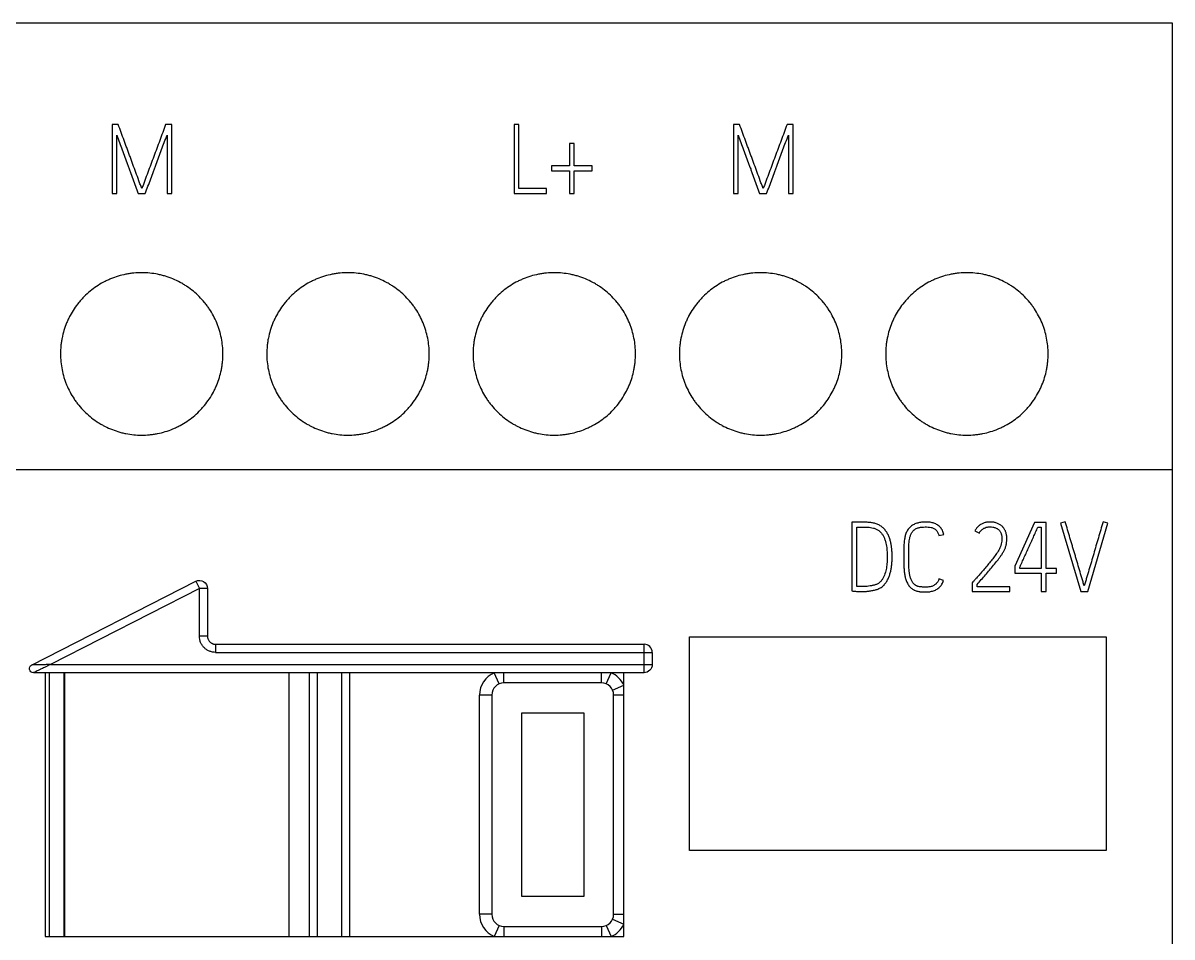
# Model space of a CAD drawing. Extents: x 0 to 420, y 0 to 297.
# Drawn here: x 118.01 to 146.31, y 213.23 to 235.74 of the extents above; entities that cross this region are included whole.
import ezdxf

# ---------------------------------------------------------------- set-up
doc = ezdxf.new("R2010")
doc.units = 0
doc.header["$LTSCALE"] = 23.1
doc.layers.add('10000_FRONT', color=7, linetype='CONTINUOUS')
doc.layers.add('10500_FRONT_LABELING', color=7, linetype='CONTINUOUS')

msp = doc.modelspace()

# ---------------------------------------------------------------- linework, layer by layer
at = {"layer": '10000_FRONT', "color": 7, "linetype": 'CONTINUOUS'}
for p, q in [((110.808, 235.74), (146.308, 235.74)), ((146.308, 235.74), (146.308, 145.74)), ((110.808, 224.74), (146.308, 224.74)), ((118.228, 219.929), (122.267, 221.992)), ((122.267, 221.992), (122.358, 221.814)), ((122.358, 221.814), (118.69, 219.94)), ((122.358, 220.64), (122.358, 221.814)), ((122.558, 221.814), (122.358, 221.814)), ((122.558, 221.814), (122.558, 220.64)), ((122.558, 220.64), (122.358, 220.64)), ((122.758, 220.44), (122.758, 220.24)), ((122.758, 220.44), (133.308, 220.44)), ((133.308, 219.74), (133.308, 220.44)), ((134.428, 215.36), (134.428, 220.62)), ((134.428, 220.62), (144.688, 220.62)), ((144.688, 220.62), (144.688, 215.36)), ((122.758, 220.24), (133.508, 220.24)), ((133.508, 220.24), (133.508, 219.94)), ((118.69, 219.94), (133.508, 219.94)), ((133.308, 219.74), (118.274, 219.74)), ((118.558, 219.74), (118.558, 213.24)), ((118.658, 219.74), (118.658, 213.24)), ((119.023, 219.74), (119.023, 213.24)), ((119.039, 219.74), (119.039, 213.24)), ((124.567, 213.24), (124.567, 219.74)), ((125.058, 219.74), (125.058, 213.24)), ((125.258, 219.74), (125.258, 213.24)), ((125.858, 219.74), (125.858, 213.24)), ((126.058, 219.74), (126.058, 213.24)), ((129.738, 219.465), (129.618, 219.74)), ((129.858, 219.49), (129.858, 219.74)), ((132.258, 219.49), (132.258, 219.74)), ((132.378, 219.465), (132.498, 219.74)), ((132.808, 213.24), (132.808, 219.74)), ((132.258, 219.49), (129.858, 219.49)), ((132.533, 219.31), (132.808, 219.43)), ((129.258, 213.79), (129.258, 219.19)), ((129.558, 219.19), (129.258, 219.19)), ((129.558, 219.19), (129.558, 213.79)), ((132.558, 213.79), (132.558, 219.19)), ((132.808, 219.19), (132.558, 219.19)), ((130.295, 214.228), (130.295, 218.753)), ((130.295, 218.753), (131.821, 218.753)), ((131.821, 218.753), (131.821, 214.228)), ((144.688, 215.36), (134.428, 215.36)), ((131.821, 214.228), (130.295, 214.228)), ((129.558, 213.79), (129.258, 213.79)), ((132.533, 213.67), (132.808, 213.551)), ((132.558, 213.79), (132.808, 213.79)), ((129.738, 213.515), (129.618, 213.24)), ((129.858, 213.49), (129.858, 213.24)), ((129.858, 213.49), (132.258, 213.49)), ((132.258, 213.49), (132.258, 213.24)), ((132.378, 213.515), (132.498, 213.24)), ((118.558, 213.24), (132.808, 213.24))]:
    msp.add_line(p, q, dxfattribs=at)
for centre, radius, start, end in [((133.308, 220.24), 0.2, 0, 90), ((129.858, 219.19), 0.6, 113.5565, 180), ((132.258, 219.19), 0.6, 23.5565, 66.4435), ((129.858, 219.19), 0.3, 90, 180), ((132.258, 219.19), 0.3, 0, 90), ((129.858, 213.79), 0.6, 180, 246.4435), ((129.858, 213.79), 0.3, 180, 270), ((132.258, 213.79), 0.3, 270, 360), ((132.258, 213.79), 0.6, 293.5565, 336.4435)]:
    msp.add_arc(centre, radius, start, end, dxfattribs=at)
for points, knots in [([(122.938, 227.59), (122.938, 227.656), (122.935, 227.722), (122.922, 227.851), (122.913, 227.915), (122.887, 228.043), (122.872, 228.106), (122.843, 228.2), (122.833, 228.231), (122.811, 228.293), (122.799, 228.324), (122.762, 228.414), (122.706, 228.532), (122.639, 228.644), (122.585, 228.725), (122.567, 228.752), (122.528, 228.805), (122.507, 228.831), (122.445, 228.907), (122.401, 228.956), (122.263, 229.094), (122.162, 229.177), (122.039, 229.26), (122.026, 229.269), (121.998, 229.287), (121.984, 229.295), (121.941, 229.321), (121.913, 229.337), (121.826, 229.384), (121.767, 229.412), (121.646, 229.462), (121.585, 229.484), (121.491, 229.513), (121.459, 229.522), (121.395, 229.538), (121.363, 229.545), (121.266, 229.564), (121.136, 229.584), (121.005, 229.59), (120.875, 229.59), (120.809, 229.587), (120.71, 229.578), (120.677, 229.574), (120.612, 229.564), (120.45, 229.536), (120.294, 229.488), (120.142, 229.426), (120.112, 229.412), (120.067, 229.391), (120.053, 229.384), (120.023, 229.369), (119.95, 229.331), (119.88, 229.289), (119.717, 229.18), (119.616, 229.097), (119.499, 228.98), (119.477, 228.956), (119.433, 228.908), (119.411, 228.883), (119.349, 228.807), (119.311, 228.755), (119.238, 228.647), (119.205, 228.591), (119.159, 228.504), (119.144, 228.475), (119.116, 228.415), (119.102, 228.385), (119.065, 228.294), (119.021, 228.172), (118.989, 228.046), (118.97, 227.95), (118.965, 227.918), (118.955, 227.853), (118.951, 227.82), (118.941, 227.722), (118.938, 227.656), (118.938, 227.59)], [0, 0, 0, 0, 0.03125, 0.03125, 0.0625, 0.0625, 0.09375, 0.09375, 0.109375, 0.109375, 0.125, 0.125, 0.15625, 0.1875, 0.1875, 0.203125, 0.203125, 0.21875, 0.21875, 0.25, 0.25, 0.3125, 0.3125, 0.320312, 0.320312, 0.328125, 0.328125, 0.34375, 0.34375, 0.375, 0.375, 0.40625, 0.40625, 0.421875, 0.421875, 0.4375, 0.4375, 0.46875, 0.5, 0.5, 0.53125, 0.53125, 0.546875, 0.546875, 0.5625, 0.625, 0.625, 0.640625, 0.640625, 0.648438, 0.648438, 0.65625, 0.6875, 0.6875, 0.75, 0.75, 0.765625, 0.765625, 0.78125, 0.78125, 0.8125, 0.8125, 0.84375, 0.84375, 0.859375, 0.859375, 0.875, 0.875, 0.90625, 0.9375, 0.9375, 0.953125, 0.953125, 0.96875, 0.96875, 1, 1, 1, 1]), ([(128.018, 227.59), (128.018, 227.656), (128.015, 227.722), (128.002, 227.851), (127.993, 227.915), (127.967, 228.043), (127.952, 228.106), (127.923, 228.2), (127.913, 228.231), (127.891, 228.293), (127.879, 228.324), (127.842, 228.414), (127.786, 228.532), (127.719, 228.644), (127.665, 228.725), (127.647, 228.752), (127.608, 228.805), (127.587, 228.831), (127.525, 228.907), (127.481, 228.956), (127.343, 229.094), (127.242, 229.177), (127.119, 229.26), (127.106, 229.269), (127.078, 229.287), (127.064, 229.295), (127.021, 229.321), (126.993, 229.337), (126.906, 229.384), (126.847, 229.412), (126.726, 229.462), (126.665, 229.484), (126.571, 229.513), (126.539, 229.522), (126.475, 229.538), (126.443, 229.545), (126.346, 229.564), (126.216, 229.584), (126.085, 229.59), (125.955, 229.59), (125.889, 229.587), (125.79, 229.578), (125.757, 229.574), (125.692, 229.564), (125.53, 229.536), (125.374, 229.488), (125.222, 229.426), (125.192, 229.412), (125.147, 229.391), (125.133, 229.384), (125.103, 229.369), (125.03, 229.331), (124.96, 229.289), (124.797, 229.18), (124.696, 229.097), (124.579, 228.98), (124.557, 228.956), (124.513, 228.908), (124.491, 228.883), (124.429, 228.807), (124.391, 228.755), (124.318, 228.647), (124.285, 228.591), (124.239, 228.504), (124.224, 228.475), (124.196, 228.415), (124.182, 228.385), (124.145, 228.294), (124.101, 228.172), (124.069, 228.046), (124.05, 227.95), (124.045, 227.918), (124.035, 227.853), (124.031, 227.82), (124.021, 227.722), (124.018, 227.656), (124.018, 227.59)], [0, 0, 0, 0, 0.03125, 0.03125, 0.0625, 0.0625, 0.09375, 0.09375, 0.109375, 0.109375, 0.125, 0.125, 0.15625, 0.1875, 0.1875, 0.203125, 0.203125, 0.21875, 0.21875, 0.25, 0.25, 0.3125, 0.3125, 0.320312, 0.320312, 0.328125, 0.328125, 0.34375, 0.34375, 0.375, 0.375, 0.40625, 0.40625, 0.421875, 0.421875, 0.4375, 0.4375, 0.46875, 0.5, 0.5, 0.53125, 0.53125, 0.546875, 0.546875, 0.5625, 0.625, 0.625, 0.640625, 0.640625, 0.648438, 0.648438, 0.65625, 0.6875, 0.6875, 0.75, 0.75, 0.765625, 0.765625, 0.78125, 0.78125, 0.8125, 0.8125, 0.84375, 0.84375, 0.859375, 0.859375, 0.875, 0.875, 0.90625, 0.9375, 0.9375, 0.953125, 0.953125, 0.96875, 0.96875, 1, 1, 1, 1]), ([(133.098, 227.59), (133.098, 227.656), (133.095, 227.722), (133.082, 227.851), (133.073, 227.915), (133.047, 228.043), (133.032, 228.106), (133.003, 228.2), (132.993, 228.231), (132.971, 228.293), (132.959, 228.324), (132.922, 228.414), (132.866, 228.532), (132.799, 228.644), (132.745, 228.725), (132.727, 228.752), (132.688, 228.805), (132.667, 228.831), (132.605, 228.907), (132.561, 228.956), (132.423, 229.094), (132.322, 229.177), (132.199, 229.26), (132.186, 229.269), (132.158, 229.287), (132.144, 229.295), (132.101, 229.321), (132.073, 229.337), (131.986, 229.384), (131.927, 229.412), (131.806, 229.462), (131.745, 229.484), (131.651, 229.513), (131.619, 229.522), (131.555, 229.538), (131.523, 229.545), (131.426, 229.564), (131.296, 229.584), (131.165, 229.59), (131.035, 229.59), (130.969, 229.587), (130.87, 229.578), (130.837, 229.574), (130.772, 229.564), (130.61, 229.536), (130.454, 229.488), (130.302, 229.426), (130.272, 229.412), (130.227, 229.391), (130.213, 229.384), (130.183, 229.369), (130.11, 229.331), (130.04, 229.289), (129.877, 229.18), (129.776, 229.097), (129.659, 228.98), (129.637, 228.956), (129.593, 228.908), (129.571, 228.883), (129.509, 228.807), (129.471, 228.755), (129.398, 228.647), (129.365, 228.591), (129.319, 228.504), (129.304, 228.475), (129.276, 228.415), (129.262, 228.385), (129.225, 228.294), (129.181, 228.172), (129.149, 228.046), (129.13, 227.95), (129.125, 227.918), (129.115, 227.853), (129.111, 227.82), (129.101, 227.722), (129.098, 227.656), (129.098, 227.59)], [0, 0, 0, 0, 0.03125, 0.03125, 0.0625, 0.0625, 0.09375, 0.09375, 0.109375, 0.109375, 0.125, 0.125, 0.15625, 0.1875, 0.1875, 0.203125, 0.203125, 0.21875, 0.21875, 0.25, 0.25, 0.3125, 0.3125, 0.320312, 0.320312, 0.328125, 0.328125, 0.34375, 0.34375, 0.375, 0.375, 0.40625, 0.40625, 0.421875, 0.421875, 0.4375, 0.4375, 0.46875, 0.5, 0.5, 0.53125, 0.53125, 0.546875, 0.546875, 0.5625, 0.625, 0.625, 0.640625, 0.640625, 0.648438, 0.648438, 0.65625, 0.6875, 0.6875, 0.75, 0.75, 0.765625, 0.765625, 0.78125, 0.78125, 0.8125, 0.8125, 0.84375, 0.84375, 0.859375, 0.859375, 0.875, 0.875, 0.90625, 0.9375, 0.9375, 0.953125, 0.953125, 0.96875, 0.96875, 1, 1, 1, 1]), ([(138.178, 227.59), (138.178, 227.656), (138.175, 227.722), (138.162, 227.851), (138.153, 227.915), (138.127, 228.043), (138.112, 228.106), (138.083, 228.2), (138.073, 228.231), (138.051, 228.293), (138.039, 228.324), (138.002, 228.414), (137.946, 228.532), (137.879, 228.644), (137.825, 228.725), (137.807, 228.752), (137.768, 228.805), (137.747, 228.831), (137.685, 228.907), (137.641, 228.956), (137.503, 229.094), (137.402, 229.177), (137.279, 229.26), (137.266, 229.269), (137.238, 229.287), (137.224, 229.295), (137.181, 229.321), (137.153, 229.337), (137.066, 229.384), (137.007, 229.412), (136.886, 229.462), (136.825, 229.484), (136.731, 229.513), (136.699, 229.522), (136.635, 229.538), (136.603, 229.545), (136.506, 229.564), (136.376, 229.584), (136.245, 229.59), (136.115, 229.59), (136.049, 229.587), (135.95, 229.578), (135.917, 229.574), (135.852, 229.564), (135.69, 229.536), (135.534, 229.488), (135.382, 229.426), (135.352, 229.412), (135.307, 229.391), (135.293, 229.384), (135.263, 229.369), (135.19, 229.331), (135.12, 229.289), (134.957, 229.18), (134.856, 229.097), (134.739, 228.98), (134.717, 228.956), (134.673, 228.908), (134.651, 228.883), (134.589, 228.807), (134.551, 228.755), (134.478, 228.647), (134.445, 228.591), (134.399, 228.504), (134.384, 228.475), (134.356, 228.415), (134.342, 228.385), (134.305, 228.294), (134.261, 228.172), (134.229, 228.046), (134.21, 227.95), (134.205, 227.918), (134.195, 227.853), (134.191, 227.82), (134.181, 227.722), (134.178, 227.656), (134.178, 227.59)], [0, 0, 0, 0, 0.03125, 0.03125, 0.0625, 0.0625, 0.09375, 0.09375, 0.109375, 0.109375, 0.125, 0.125, 0.15625, 0.1875, 0.1875, 0.203125, 0.203125, 0.21875, 0.21875, 0.25, 0.25, 0.3125, 0.3125, 0.320312, 0.320312, 0.328125, 0.328125, 0.34375, 0.34375, 0.375, 0.375, 0.40625, 0.40625, 0.421875, 0.421875, 0.4375, 0.4375, 0.46875, 0.5, 0.5, 0.53125, 0.53125, 0.546875, 0.546875, 0.5625, 0.625, 0.625, 0.640625, 0.640625, 0.648438, 0.648438, 0.65625, 0.6875, 0.6875, 0.75, 0.75, 0.765625, 0.765625, 0.78125, 0.78125, 0.8125, 0.8125, 0.84375, 0.84375, 0.859375, 0.859375, 0.875, 0.875, 0.90625, 0.9375, 0.9375, 0.953125, 0.953125, 0.96875, 0.96875, 1, 1, 1, 1]), ([(143.258, 227.59), (143.258, 227.656), (143.255, 227.722), (143.242, 227.851), (143.233, 227.915), (143.207, 228.043), (143.192, 228.106), (143.163, 228.2), (143.153, 228.231), (143.131, 228.293), (143.119, 228.324), (143.082, 228.414), (143.026, 228.532), (142.959, 228.644), (142.905, 228.725), (142.887, 228.752), (142.848, 228.805), (142.827, 228.831), (142.765, 228.907), (142.721, 228.956), (142.583, 229.094), (142.482, 229.177), (142.359, 229.26), (142.346, 229.269), (142.318, 229.287), (142.304, 229.295), (142.261, 229.321), (142.233, 229.337), (142.146, 229.384), (142.087, 229.412), (141.966, 229.462), (141.905, 229.484), (141.811, 229.513), (141.779, 229.522), (141.715, 229.538), (141.683, 229.545), (141.586, 229.564), (141.456, 229.584), (141.325, 229.59), (141.195, 229.59), (141.129, 229.587), (141.03, 229.578), (140.997, 229.574), (140.932, 229.564), (140.77, 229.536), (140.614, 229.488), (140.462, 229.426), (140.432, 229.412), (140.387, 229.391), (140.373, 229.384), (140.343, 229.369), (140.27, 229.331), (140.2, 229.289), (140.037, 229.18), (139.936, 229.097), (139.819, 228.98), (139.797, 228.956), (139.753, 228.908), (139.731, 228.883), (139.669, 228.807), (139.631, 228.755), (139.558, 228.647), (139.525, 228.591), (139.479, 228.504), (139.464, 228.475), (139.436, 228.415), (139.422, 228.385), (139.385, 228.294), (139.341, 228.172), (139.309, 228.046), (139.29, 227.95), (139.285, 227.918), (139.275, 227.853), (139.271, 227.82), (139.261, 227.722), (139.258, 227.656), (139.258, 227.59)], [0, 0, 0, 0, 0.03125, 0.03125, 0.0625, 0.0625, 0.09375, 0.09375, 0.109375, 0.109375, 0.125, 0.125, 0.15625, 0.1875, 0.1875, 0.203125, 0.203125, 0.21875, 0.21875, 0.25, 0.25, 0.3125, 0.3125, 0.320312, 0.320312, 0.328125, 0.328125, 0.34375, 0.34375, 0.375, 0.375, 0.40625, 0.40625, 0.421875, 0.421875, 0.4375, 0.4375, 0.46875, 0.5, 0.5, 0.53125, 0.53125, 0.546875, 0.546875, 0.5625, 0.625, 0.625, 0.640625, 0.640625, 0.648438, 0.648438, 0.65625, 0.6875, 0.6875, 0.75, 0.75, 0.765625, 0.765625, 0.78125, 0.78125, 0.8125, 0.8125, 0.84375, 0.84375, 0.859375, 0.859375, 0.875, 0.875, 0.90625, 0.9375, 0.9375, 0.953125, 0.953125, 0.96875, 0.96875, 1, 1, 1, 1]), ([(118.938, 227.59), (118.938, 227.525), (118.941, 227.459), (118.954, 227.33), (118.964, 227.266), (118.989, 227.138), (119.004, 227.075), (119.033, 226.981), (119.043, 226.95), (119.065, 226.888), (119.077, 226.857), (119.114, 226.767), (119.17, 226.649), (119.237, 226.537), (119.291, 226.456), (119.31, 226.429), (119.349, 226.376), (119.369, 226.35), (119.431, 226.273), (119.475, 226.225), (119.613, 226.086), (119.714, 226.003), (119.837, 225.921), (119.851, 225.912), (119.878, 225.894), (119.893, 225.885), (119.935, 225.86), (119.964, 225.844), (120.05, 225.797), (120.109, 225.769), (120.23, 225.719), (120.291, 225.697), (120.385, 225.668), (120.417, 225.659), (120.481, 225.643), (120.513, 225.636), (120.61, 225.616), (120.74, 225.597), (120.871, 225.59), (121.002, 225.59), (121.067, 225.593), (121.166, 225.603), (121.199, 225.607), (121.264, 225.617), (121.296, 225.622), (121.393, 225.642), (121.456, 225.658), (121.581, 225.695), (121.643, 225.717), (121.734, 225.755), (121.764, 225.769), (121.809, 225.79), (121.823, 225.797), (121.853, 225.812), (121.926, 225.85), (121.996, 225.892), (122.159, 226.001), (122.26, 226.084), (122.377, 226.2), (122.399, 226.224), (122.443, 226.273), (122.465, 226.298), (122.527, 226.374), (122.565, 226.426), (122.638, 226.534), (122.671, 226.59), (122.718, 226.677), (122.732, 226.706), (122.76, 226.766), (122.774, 226.796), (122.811, 226.887), (122.855, 227.009), (122.887, 227.135), (122.906, 227.231), (122.911, 227.263), (122.921, 227.328), (122.925, 227.361), (122.935, 227.459), (122.938, 227.525), (122.938, 227.59)], [0, 0, 0, 0, 0.03125, 0.03125, 0.0625, 0.0625, 0.09375, 0.09375, 0.109375, 0.109375, 0.125, 0.125, 0.15625, 0.1875, 0.1875, 0.203125, 0.203125, 0.21875, 0.21875, 0.25, 0.25, 0.3125, 0.3125, 0.320312, 0.320312, 0.328125, 0.328125, 0.34375, 0.34375, 0.375, 0.375, 0.40625, 0.40625, 0.421875, 0.421875, 0.4375, 0.4375, 0.46875, 0.5, 0.5, 0.53125, 0.53125, 0.546875, 0.546875, 0.5625, 0.5625, 0.59375, 0.59375, 0.625, 0.625, 0.640625, 0.640625, 0.648438, 0.648438, 0.65625, 0.6875, 0.6875, 0.75, 0.75, 0.765625, 0.765625, 0.78125, 0.78125, 0.8125, 0.8125, 0.84375, 0.84375, 0.859375, 0.859375, 0.875, 0.875, 0.90625, 0.9375, 0.9375, 0.953125, 0.953125, 0.96875, 0.96875, 1, 1, 1, 1]), ([(124.018, 227.59), (124.018, 227.525), (124.021, 227.459), (124.034, 227.33), (124.044, 227.266), (124.069, 227.138), (124.084, 227.075), (124.113, 226.981), (124.123, 226.95), (124.145, 226.888), (124.157, 226.857), (124.194, 226.767), (124.25, 226.649), (124.317, 226.537), (124.371, 226.456), (124.39, 226.429), (124.429, 226.376), (124.449, 226.35), (124.511, 226.273), (124.555, 226.225), (124.693, 226.086), (124.794, 226.003), (124.917, 225.921), (124.931, 225.912), (124.958, 225.894), (124.973, 225.885), (125.015, 225.86), (125.044, 225.844), (125.13, 225.797), (125.189, 225.769), (125.31, 225.719), (125.371, 225.697), (125.465, 225.668), (125.497, 225.659), (125.561, 225.643), (125.593, 225.636), (125.69, 225.616), (125.82, 225.597), (125.951, 225.59), (126.082, 225.59), (126.147, 225.593), (126.246, 225.603), (126.279, 225.607), (126.344, 225.617), (126.376, 225.622), (126.473, 225.642), (126.536, 225.658), (126.661, 225.695), (126.723, 225.717), (126.814, 225.755), (126.844, 225.769), (126.889, 225.79), (126.903, 225.797), (126.933, 225.812), (127.006, 225.85), (127.076, 225.892), (127.239, 226.001), (127.34, 226.084), (127.457, 226.2), (127.479, 226.224), (127.523, 226.273), (127.545, 226.298), (127.607, 226.374), (127.645, 226.426), (127.718, 226.534), (127.751, 226.59), (127.798, 226.677), (127.812, 226.706), (127.84, 226.766), (127.854, 226.796), (127.891, 226.887), (127.935, 227.009), (127.967, 227.135), (127.986, 227.231), (127.991, 227.263), (128.001, 227.328), (128.005, 227.361), (128.015, 227.459), (128.018, 227.525), (128.018, 227.59)], [0, 0, 0, 0, 0.03125, 0.03125, 0.0625, 0.0625, 0.09375, 0.09375, 0.109375, 0.109375, 0.125, 0.125, 0.15625, 0.1875, 0.1875, 0.203125, 0.203125, 0.21875, 0.21875, 0.25, 0.25, 0.3125, 0.3125, 0.320312, 0.320312, 0.328125, 0.328125, 0.34375, 0.34375, 0.375, 0.375, 0.40625, 0.40625, 0.421875, 0.421875, 0.4375, 0.4375, 0.46875, 0.5, 0.5, 0.53125, 0.53125, 0.546875, 0.546875, 0.5625, 0.5625, 0.59375, 0.59375, 0.625, 0.625, 0.640625, 0.640625, 0.648438, 0.648438, 0.65625, 0.6875, 0.6875, 0.75, 0.75, 0.765625, 0.765625, 0.78125, 0.78125, 0.8125, 0.8125, 0.84375, 0.84375, 0.859375, 0.859375, 0.875, 0.875, 0.90625, 0.9375, 0.9375, 0.953125, 0.953125, 0.96875, 0.96875, 1, 1, 1, 1]), ([(129.098, 227.59), (129.098, 227.525), (129.101, 227.459), (129.114, 227.33), (129.124, 227.266), (129.149, 227.138), (129.164, 227.075), (129.193, 226.981), (129.203, 226.95), (129.225, 226.888), (129.237, 226.857), (129.274, 226.767), (129.33, 226.649), (129.397, 226.537), (129.451, 226.456), (129.47, 226.429), (129.509, 226.376), (129.529, 226.35), (129.591, 226.273), (129.635, 226.225), (129.773, 226.086), (129.874, 226.003), (129.997, 225.921), (130.011, 225.912), (130.038, 225.894), (130.053, 225.885), (130.095, 225.86), (130.124, 225.844), (130.21, 225.797), (130.269, 225.769), (130.39, 225.719), (130.451, 225.697), (130.545, 225.668), (130.577, 225.659), (130.641, 225.643), (130.673, 225.636), (130.77, 225.616), (130.9, 225.597), (131.031, 225.59), (131.162, 225.59), (131.227, 225.593), (131.326, 225.603), (131.359, 225.607), (131.424, 225.617), (131.456, 225.622), (131.553, 225.642), (131.616, 225.658), (131.741, 225.695), (131.803, 225.717), (131.894, 225.755), (131.924, 225.769), (131.969, 225.79), (131.983, 225.797), (132.013, 225.812), (132.086, 225.85), (132.156, 225.892), (132.319, 226.001), (132.42, 226.084), (132.537, 226.2), (132.559, 226.224), (132.603, 226.273), (132.625, 226.298), (132.687, 226.374), (132.725, 226.426), (132.798, 226.534), (132.831, 226.59), (132.878, 226.677), (132.892, 226.706), (132.92, 226.766), (132.934, 226.796), (132.971, 226.887), (133.015, 227.009), (133.047, 227.135), (133.066, 227.231), (133.071, 227.263), (133.081, 227.328), (133.085, 227.361), (133.095, 227.459), (133.098, 227.525), (133.098, 227.59)], [0, 0, 0, 0, 0.03125, 0.03125, 0.0625, 0.0625, 0.09375, 0.09375, 0.109375, 0.109375, 0.125, 0.125, 0.15625, 0.1875, 0.1875, 0.203125, 0.203125, 0.21875, 0.21875, 0.25, 0.25, 0.3125, 0.3125, 0.320312, 0.320312, 0.328125, 0.328125, 0.34375, 0.34375, 0.375, 0.375, 0.40625, 0.40625, 0.421875, 0.421875, 0.4375, 0.4375, 0.46875, 0.5, 0.5, 0.53125, 0.53125, 0.546875, 0.546875, 0.5625, 0.5625, 0.59375, 0.59375, 0.625, 0.625, 0.640625, 0.640625, 0.648438, 0.648438, 0.65625, 0.6875, 0.6875, 0.75, 0.75, 0.765625, 0.765625, 0.78125, 0.78125, 0.8125, 0.8125, 0.84375, 0.84375, 0.859375, 0.859375, 0.875, 0.875, 0.90625, 0.9375, 0.9375, 0.953125, 0.953125, 0.96875, 0.96875, 1, 1, 1, 1]), ([(134.178, 227.59), (134.178, 227.525), (134.181, 227.459), (134.194, 227.33), (134.204, 227.266), (134.229, 227.138), (134.244, 227.075), (134.273, 226.981), (134.283, 226.95), (134.305, 226.888), (134.317, 226.857), (134.354, 226.767), (134.41, 226.649), (134.477, 226.537), (134.531, 226.456), (134.55, 226.429), (134.589, 226.376), (134.609, 226.35), (134.671, 226.273), (134.715, 226.225), (134.853, 226.086), (134.954, 226.003), (135.077, 225.921), (135.091, 225.912), (135.118, 225.894), (135.133, 225.885), (135.175, 225.86), (135.204, 225.844), (135.29, 225.797), (135.349, 225.769), (135.47, 225.719), (135.531, 225.697), (135.625, 225.668), (135.657, 225.659), (135.721, 225.643), (135.753, 225.636), (135.85, 225.616), (135.98, 225.597), (136.111, 225.59), (136.242, 225.59), (136.307, 225.593), (136.406, 225.603), (136.439, 225.607), (136.504, 225.617), (136.536, 225.622), (136.633, 225.642), (136.696, 225.658), (136.821, 225.695), (136.883, 225.717), (136.974, 225.755), (137.004, 225.769), (137.049, 225.79), (137.063, 225.797), (137.093, 225.812), (137.166, 225.85), (137.236, 225.892), (137.399, 226.001), (137.5, 226.084), (137.617, 226.2), (137.639, 226.224), (137.683, 226.273), (137.705, 226.298), (137.767, 226.374), (137.805, 226.426), (137.878, 226.534), (137.911, 226.59), (137.958, 226.677), (137.972, 226.706), (138, 226.766), (138.014, 226.796), (138.051, 226.887), (138.095, 227.009), (138.127, 227.135), (138.146, 227.231), (138.151, 227.263), (138.161, 227.328), (138.165, 227.361), (138.175, 227.459), (138.178, 227.525), (138.178, 227.59)], [0, 0, 0, 0, 0.03125, 0.03125, 0.0625, 0.0625, 0.09375, 0.09375, 0.109375, 0.109375, 0.125, 0.125, 0.15625, 0.1875, 0.1875, 0.203125, 0.203125, 0.21875, 0.21875, 0.25, 0.25, 0.3125, 0.3125, 0.320312, 0.320312, 0.328125, 0.328125, 0.34375, 0.34375, 0.375, 0.375, 0.40625, 0.40625, 0.421875, 0.421875, 0.4375, 0.4375, 0.46875, 0.5, 0.5, 0.53125, 0.53125, 0.546875, 0.546875, 0.5625, 0.5625, 0.59375, 0.59375, 0.625, 0.625, 0.640625, 0.640625, 0.648438, 0.648438, 0.65625, 0.6875, 0.6875, 0.75, 0.75, 0.765625, 0.765625, 0.78125, 0.78125, 0.8125, 0.8125, 0.84375, 0.84375, 0.859375, 0.859375, 0.875, 0.875, 0.90625, 0.9375, 0.9375, 0.953125, 0.953125, 0.96875, 0.96875, 1, 1, 1, 1]), ([(139.258, 227.59), (139.258, 227.525), (139.261, 227.459), (139.274, 227.33), (139.284, 227.266), (139.309, 227.138), (139.324, 227.075), (139.353, 226.981), (139.363, 226.95), (139.385, 226.888), (139.397, 226.857), (139.434, 226.767), (139.49, 226.649), (139.557, 226.537), (139.611, 226.456), (139.63, 226.429), (139.669, 226.376), (139.689, 226.35), (139.751, 226.273), (139.795, 226.225), (139.933, 226.086), (140.034, 226.003), (140.157, 225.921), (140.171, 225.912), (140.198, 225.894), (140.213, 225.885), (140.255, 225.86), (140.284, 225.844), (140.37, 225.797), (140.429, 225.769), (140.55, 225.719), (140.611, 225.697), (140.705, 225.668), (140.737, 225.659), (140.801, 225.643), (140.833, 225.636), (140.93, 225.616), (141.06, 225.597), (141.191, 225.59), (141.322, 225.59), (141.387, 225.593), (141.486, 225.603), (141.519, 225.607), (141.584, 225.617), (141.616, 225.622), (141.713, 225.642), (141.776, 225.658), (141.901, 225.695), (141.963, 225.717), (142.054, 225.755), (142.084, 225.769), (142.129, 225.79), (142.143, 225.797), (142.173, 225.812), (142.246, 225.85), (142.316, 225.892), (142.479, 226.001), (142.58, 226.084), (142.697, 226.2), (142.719, 226.224), (142.763, 226.273), (142.785, 226.298), (142.847, 226.374), (142.885, 226.426), (142.958, 226.534), (142.991, 226.59), (143.038, 226.677), (143.052, 226.706), (143.08, 226.766), (143.094, 226.796), (143.131, 226.887), (143.175, 227.009), (143.207, 227.135), (143.226, 227.231), (143.231, 227.263), (143.241, 227.328), (143.245, 227.361), (143.255, 227.459), (143.258, 227.525), (143.258, 227.59)], [0, 0, 0, 0, 0.03125, 0.03125, 0.0625, 0.0625, 0.09375, 0.09375, 0.109375, 0.109375, 0.125, 0.125, 0.15625, 0.1875, 0.1875, 0.203125, 0.203125, 0.21875, 0.21875, 0.25, 0.25, 0.3125, 0.3125, 0.320312, 0.320312, 0.328125, 0.328125, 0.34375, 0.34375, 0.375, 0.375, 0.40625, 0.40625, 0.421875, 0.421875, 0.4375, 0.4375, 0.46875, 0.5, 0.5, 0.53125, 0.53125, 0.546875, 0.546875, 0.5625, 0.5625, 0.59375, 0.59375, 0.625, 0.625, 0.640625, 0.640625, 0.648438, 0.648438, 0.65625, 0.6875, 0.6875, 0.75, 0.75, 0.765625, 0.765625, 0.78125, 0.78125, 0.8125, 0.8125, 0.84375, 0.84375, 0.859375, 0.859375, 0.875, 0.875, 0.90625, 0.9375, 0.9375, 0.953125, 0.953125, 0.96875, 0.96875, 1, 1, 1, 1]), ([(122.267, 221.992), (122.328, 222.023), (122.404, 222.02), (122.521, 221.948), (122.558, 221.882), (122.558, 221.814)], [0, 0, 0, 0, 0.5, 0.5, 1, 1, 1, 1]), ([(122.758, 220.24), (122.732, 220.24), (122.706, 220.243), (122.667, 220.251), (122.654, 220.254), (122.629, 220.262), (122.604, 220.271), (122.581, 220.282), (122.558, 220.294), (122.546, 220.301), (122.514, 220.323), (122.494, 220.339), (122.466, 220.367), (122.457, 220.377), (122.44, 220.397), (122.433, 220.408), (122.411, 220.44), (122.399, 220.463), (122.384, 220.499), (122.379, 220.512), (122.372, 220.537), (122.368, 220.55), (122.361, 220.588), (122.358, 220.614), (122.358, 220.64)], [0, 0, 0, 0, 0.125, 0.125, 0.1875, 0.1875, 0.25, 0.3125, 0.3125, 0.375, 0.375, 0.5, 0.5, 0.5625, 0.5625, 0.625, 0.625, 0.75, 0.75, 0.8125, 0.8125, 0.875, 0.875, 1, 1, 1, 1]), ([(122.558, 220.64), (122.558, 220.637), (122.558, 220.634), (122.558, 220.627), (122.559, 220.617), (122.562, 220.601), (122.565, 220.589), (122.569, 220.576), (122.571, 220.57), (122.578, 220.552), (122.585, 220.54), (122.599, 220.519), (122.607, 220.508), (122.626, 220.49), (122.636, 220.482), (122.652, 220.471), (122.658, 220.467), (122.67, 220.461), (122.681, 220.456), (122.694, 220.451), (122.706, 220.447), (122.712, 220.446), (122.732, 220.442), (122.745, 220.44), (122.758, 220.44)], [0, 0, 0, 0, 0.03125, 0.03125, 0.0625, 0.125, 0.1875, 0.1875, 0.25, 0.25, 0.375, 0.375, 0.5, 0.5, 0.625, 0.625, 0.6875, 0.6875, 0.75, 0.8125, 0.8125, 0.875, 0.875, 1, 1, 1, 1]), ([(118.274, 219.74), (118.251, 219.74), (118.229, 219.748), (118.194, 219.776), (118.182, 219.795), (118.171, 219.839), (118.174, 219.862), (118.192, 219.902), (118.208, 219.919), (118.228, 219.929)], [0, 0, 0, 0, 0.25, 0.25, 0.5, 0.5, 0.75, 0.75, 1, 1, 1, 1]), ([(118.69, 219.94), (118.662, 219.94), (118.634, 219.939), (118.592, 219.938), (118.578, 219.938), (118.549, 219.937), (118.534, 219.937), (118.506, 219.936), (118.492, 219.936), (118.466, 219.935), (118.453, 219.935), (118.428, 219.934), (118.415, 219.934), (118.389, 219.933), (118.376, 219.933), (118.354, 219.932), (118.344, 219.932), (118.326, 219.932), (118.317, 219.932), (118.299, 219.931), (118.291, 219.931), (118.277, 219.931), (118.271, 219.93), (118.264, 219.93), (118.262, 219.93), (118.252, 219.93), (118.243, 219.93), (118.231, 219.93), (118.228, 219.929), (118.228, 219.929)], [0, 0, 0, 0, 0.157963, 0.157963, 0.236944, 0.236944, 0.315926, 0.315926, 0.391386, 0.391386, 0.466846, 0.466846, 0.542306, 0.542306, 0.617766, 0.617766, 0.675162, 0.675162, 0.732558, 0.732558, 0.789954, 0.789954, 0.833001, 0.833001, 0.84735, 0.84735, 0.923558, 0.923558, 1, 1, 1, 1]), ([(118.69, 219.94), (118.663, 219.928), (118.615, 219.904), (118.549, 219.872), (118.495, 219.847), (118.442, 219.821), (118.39, 219.796), (118.34, 219.772), (118.303, 219.755), (118.279, 219.743), (118.275, 219.741), (118.274, 219.74)], [0, 0, 0, 0, 0.161229, 0.298217, 0.41099, 0.4996, 0.637717, 0.751521, 0.849254, 0.929944, 1, 1, 1, 1]), ([(133.508, 219.94), (133.508, 219.888), (133.487, 219.836), (133.413, 219.762), (133.361, 219.74), (133.308, 219.74)], [0, 0, 0, 0, 0.5, 0.5, 1, 1, 1, 1])]:
    msp.add_open_spline(points, degree=3, knots=knots, dxfattribs=at)
at = {"layer": '10500_FRONT_LABELING', "color": 7, "linetype": 'CONTINUOUS'}
for p, q in [((120.208, 233.24), (120.208, 231.54)), ((120.359, 233.24), (120.208, 233.24)), ((121.682, 233.24), (121.528, 233.24)), ((121.682, 231.54), (121.682, 233.24)), ((130.108, 233.238), (130.108, 231.54)), ((130.228, 233.238), (130.108, 233.238)), ((130.228, 231.661), (130.228, 233.238)), ((135.508, 233.24), (135.508, 231.54)), ((135.659, 233.24), (135.508, 233.24)), ((136.982, 233.24), (136.828, 233.24)), ((136.982, 231.54), (136.982, 233.24)), ((120.328, 231.54), (120.328, 232.976)), ((121.561, 232.981), (121.561, 231.54)), ((135.628, 231.54), (135.628, 232.976)), ((136.861, 232.981), (136.861, 231.54)), ((131.469, 232.769), (131.469, 232.222)), ((131.586, 232.769), (131.469, 232.769)), ((131.586, 232.222), (131.586, 232.769)), ((131.025, 232.222), (131.025, 232.102)), ((131.469, 232.222), (131.025, 232.222)), ((131.025, 232.102), (131.469, 232.102)), ((131.469, 232.102), (131.469, 231.54)), ((132.034, 232.222), (131.586, 232.222)), ((131.586, 231.54), (131.586, 232.102)), ((131.586, 232.102), (132.034, 232.102)), ((132.034, 232.102), (132.034, 232.222)), ((120.208, 231.54), (120.328, 231.54)), ((120.854, 231.54), (121.026, 231.54)), ((121.561, 231.54), (121.682, 231.54)), ((130.108, 231.54), (130.903, 231.54)), ((130.903, 231.661), (130.228, 231.661)), ((130.903, 231.54), (130.903, 231.661)), ((131.469, 231.54), (131.586, 231.54)), ((135.508, 231.54), (135.628, 231.54)), ((136.154, 231.54), (136.326, 231.54)), ((136.861, 231.54), (136.982, 231.54)), ((138.69, 223.447), (138.425, 223.445)), ((138.425, 223.445), (138.425, 221.752)), ((138.548, 221.863), (138.548, 223.325)), ((138.548, 223.325), (138.738, 223.325)), ((142.925, 223.44), (142.439, 222.365)), ((143.211, 223.44), (142.925, 223.44)), ((143.004, 223.322), (143.088, 223.322)), ((143.088, 223.322), (143.088, 222.309)), ((143.211, 222.309), (143.211, 223.44)), ((143.68, 223.452), (143.562, 223.419)), ((143.562, 223.419), (144.063, 221.74)), ((144.231, 221.74), (144.729, 223.419)), ((144.729, 223.419), (144.611, 223.452)), ((140.568, 223.117), (140.686, 223.146)), ((141.455, 223.231), (141.564, 223.176)), ((139.707, 222.839), (139.707, 222.391)), ((139.83, 222.391), (139.83, 222.839)), ((142.439, 222.365), (142.439, 222.191)), ((142.439, 222.191), (143.088, 222.191)), ((142.559, 222.309), (142.559, 222.339)), ((143.088, 222.309), (142.559, 222.309)), ((143.088, 222.191), (143.088, 221.74)), ((143.466, 222.309), (143.211, 222.309)), ((143.211, 221.74), (143.211, 222.191)), ((143.211, 222.191), (143.466, 222.191)), ((143.466, 222.191), (143.466, 222.309)), ((140.683, 222.009), (140.57, 222.049)), ((141.405, 221.974), (141.391, 221.957)), ((141.391, 221.957), (141.391, 221.74)), ((141.511, 221.858), (141.511, 221.915)), ((142.314, 221.858), (141.511, 221.858)), ((142.314, 221.74), (142.314, 221.858)), ((141.391, 221.74), (142.314, 221.74)), ((143.088, 221.74), (143.211, 221.74)), ((144.063, 221.74), (144.231, 221.74))]:
    msp.add_line(p, q, dxfattribs=at)
for points, knots in [([(120.944, 231.661), (120.936, 231.677), (120.93, 231.693), (120.918, 231.726), (120.911, 231.742), (120.893, 231.791), (120.881, 231.824), (120.844, 231.923), (120.819, 231.989), (120.77, 232.12), (120.746, 232.186), (120.709, 232.285), (120.697, 232.318), (120.673, 232.384), (120.662, 232.417), (120.638, 232.483), (120.626, 232.516), (120.602, 232.582), (120.59, 232.615), (120.565, 232.681), (120.553, 232.713), (120.528, 232.779), (120.468, 232.944), (120.408, 233.109), (120.359, 233.24)], [0, 0, 0, 0, 0.03125, 0.03125, 0.0625, 0.0625, 0.125, 0.125, 0.25, 0.25, 0.375, 0.375, 0.4375, 0.4375, 0.5, 0.5, 0.5625, 0.5625, 0.625, 0.625, 0.6875, 0.6875, 0.75, 1, 1, 1, 1]), ([(121.528, 233.24), (121.48, 233.109), (121.432, 232.977), (121.358, 232.779), (121.334, 232.714), (121.284, 232.582), (121.26, 232.517), (121.186, 232.319), (121.138, 232.188), (121.064, 231.99), (121.04, 231.925), (121.003, 231.826), (120.991, 231.793), (120.973, 231.743), (120.967, 231.727), (120.955, 231.694), (120.949, 231.677), (120.944, 231.661)], [0, 0, 0, 0, 0.25, 0.25, 0.375, 0.375, 0.5, 0.5, 0.75, 0.75, 0.875, 0.875, 0.9375, 0.9375, 0.96875, 0.96875, 1, 1, 1, 1]), ([(136.244, 231.661), (136.236, 231.677), (136.23, 231.693), (136.218, 231.726), (136.211, 231.742), (136.193, 231.791), (136.181, 231.824), (136.144, 231.923), (136.119, 231.989), (136.07, 232.12), (136.046, 232.186), (136.009, 232.285), (135.997, 232.318), (135.973, 232.384), (135.962, 232.417), (135.938, 232.483), (135.926, 232.516), (135.902, 232.582), (135.89, 232.615), (135.865, 232.681), (135.853, 232.713), (135.828, 232.779), (135.768, 232.944), (135.708, 233.109), (135.659, 233.24)], [0, 0, 0, 0, 0.03125, 0.03125, 0.0625, 0.0625, 0.125, 0.125, 0.25, 0.25, 0.375, 0.375, 0.4375, 0.4375, 0.5, 0.5, 0.5625, 0.5625, 0.625, 0.625, 0.6875, 0.6875, 0.75, 1, 1, 1, 1]), ([(136.828, 233.24), (136.78, 233.109), (136.732, 232.977), (136.658, 232.779), (136.634, 232.714), (136.584, 232.582), (136.56, 232.517), (136.486, 232.319), (136.438, 232.188), (136.364, 231.99), (136.34, 231.925), (136.303, 231.826), (136.291, 231.793), (136.273, 231.743), (136.267, 231.727), (136.255, 231.694), (136.249, 231.677), (136.244, 231.661)], [0, 0, 0, 0, 0.25, 0.25, 0.375, 0.375, 0.5, 0.5, 0.75, 0.75, 0.875, 0.875, 0.9375, 0.9375, 0.96875, 0.96875, 1, 1, 1, 1]), ([(120.328, 232.976), (120.349, 232.916), (120.371, 232.856), (120.415, 232.737), (120.438, 232.677), (120.482, 232.558), (120.504, 232.498), (120.548, 232.378), (120.569, 232.318), (120.602, 232.228), (120.613, 232.199), (120.636, 232.139), (120.646, 232.109), (120.679, 232.019), (120.701, 231.959), (120.766, 231.78), (120.81, 231.66), (120.854, 231.54)], [0, 0, 0, 0, 0.125, 0.125, 0.25, 0.25, 0.375, 0.375, 0.5, 0.5, 0.5625, 0.5625, 0.625, 0.625, 0.75, 0.75, 1, 1, 1, 1]), ([(121.026, 231.54), (121.071, 231.66), (121.115, 231.781), (121.182, 231.961), (121.204, 232.021), (121.238, 232.111), (121.249, 232.141), (121.271, 232.201), (121.282, 232.231), (121.315, 232.321), (121.337, 232.381), (121.382, 232.501), (121.404, 232.561), (121.449, 232.681), (121.471, 232.741), (121.517, 232.861), (121.54, 232.921), (121.561, 232.981)], [0, 0, 0, 0, 0.25, 0.25, 0.375, 0.375, 0.4375, 0.4375, 0.5, 0.5, 0.625, 0.625, 0.75, 0.75, 0.875, 0.875, 1, 1, 1, 1]), ([(135.628, 232.976), (135.649, 232.916), (135.671, 232.856), (135.715, 232.737), (135.738, 232.677), (135.782, 232.558), (135.804, 232.498), (135.848, 232.378), (135.869, 232.318), (135.902, 232.228), (135.913, 232.199), (135.936, 232.139), (135.946, 232.109), (135.979, 232.019), (136.001, 231.959), (136.066, 231.78), (136.11, 231.66), (136.154, 231.54)], [0, 0, 0, 0, 0.125, 0.125, 0.25, 0.25, 0.375, 0.375, 0.5, 0.5, 0.5625, 0.5625, 0.625, 0.625, 0.75, 0.75, 1, 1, 1, 1]), ([(136.326, 231.54), (136.371, 231.66), (136.415, 231.781), (136.482, 231.961), (136.504, 232.021), (136.538, 232.111), (136.549, 232.141), (136.571, 232.201), (136.582, 232.231), (136.615, 232.321), (136.637, 232.381), (136.682, 232.501), (136.704, 232.561), (136.749, 232.681), (136.771, 232.741), (136.817, 232.861), (136.84, 232.921), (136.861, 232.981)], [0, 0, 0, 0, 0.25, 0.25, 0.375, 0.375, 0.4375, 0.4375, 0.5, 0.5, 0.625, 0.625, 0.75, 0.75, 0.875, 0.875, 1, 1, 1, 1]), ([(138.425, 221.752), (138.44, 221.751), (138.455, 221.749), (138.485, 221.747), (138.5, 221.745), (138.53, 221.743), (138.545, 221.741), (138.574, 221.74), (138.589, 221.739), (138.634, 221.738), (138.664, 221.738), (138.723, 221.739), (138.752, 221.741), (138.812, 221.746), (138.841, 221.749), (138.9, 221.757), (138.93, 221.763), (138.974, 221.772), (138.988, 221.776), (139.018, 221.784), (139.032, 221.788), (139.061, 221.798), (139.075, 221.804), (139.102, 221.816), (139.115, 221.823), (139.142, 221.838), (139.155, 221.846), (139.179, 221.864), (139.213, 221.893), (139.242, 221.927), (139.268, 221.964), (139.276, 221.977), (139.291, 222.003), (139.299, 222.016), (139.319, 222.056), (139.331, 222.083), (139.352, 222.139), (139.361, 222.168), (139.377, 222.225), (139.384, 222.254), (139.396, 222.313), (139.4, 222.342), (139.408, 222.401), (139.41, 222.431), (139.415, 222.49), (139.416, 222.52), (139.416, 222.579), (139.416, 222.609), (139.414, 222.669), (139.414, 222.699), (139.41, 222.759), (139.407, 222.788), (139.401, 222.848), (139.396, 222.877), (139.388, 222.921), (139.385, 222.936), (139.379, 222.965), (139.375, 222.979), (139.364, 223.023), (139.355, 223.052), (139.338, 223.094), (139.333, 223.108), (139.32, 223.135), (139.306, 223.162), (139.291, 223.188), (139.275, 223.213), (139.266, 223.226), (139.248, 223.249), (139.238, 223.261), (139.218, 223.283), (139.207, 223.294), (139.186, 223.314), (139.174, 223.324), (139.151, 223.343), (139.138, 223.351), (139.099, 223.375), (139.072, 223.388), (139.03, 223.404), (139.016, 223.409), (138.987, 223.418), (138.973, 223.422), (138.929, 223.432), (138.899, 223.437), (138.839, 223.442), (138.81, 223.444), (138.765, 223.446), (138.75, 223.447), (138.72, 223.447), (138.705, 223.448), (138.69, 223.447)], [0, 0, 0, 0, 0.015625, 0.015625, 0.03125, 0.03125, 0.046875, 0.046875, 0.0625, 0.0625, 0.09375, 0.09375, 0.125, 0.125, 0.15625, 0.15625, 0.1875, 0.1875, 0.203125, 0.203125, 0.21875, 0.21875, 0.234375, 0.234375, 0.25, 0.25, 0.265625, 0.265625, 0.28125, 0.3125, 0.3125, 0.328125, 0.328125, 0.34375, 0.34375, 0.375, 0.375, 0.40625, 0.40625, 0.4375, 0.4375, 0.46875, 0.46875, 0.5, 0.5, 0.53125, 0.53125, 0.5625, 0.5625, 0.59375, 0.59375, 0.625, 0.625, 0.65625, 0.65625, 0.671875, 0.671875, 0.6875, 0.6875, 0.71875, 0.71875, 0.734375, 0.734375, 0.75, 0.765625, 0.765625, 0.78125, 0.78125, 0.796875, 0.796875, 0.8125, 0.8125, 0.828125, 0.828125, 0.84375, 0.84375, 0.875, 0.875, 0.890625, 0.890625, 0.90625, 0.90625, 0.9375, 0.9375, 0.96875, 0.96875, 0.984375, 0.984375, 1, 1, 1, 1]), ([(138.738, 223.325), (138.762, 223.325), (138.787, 223.324), (138.835, 223.322), (138.859, 223.32), (138.907, 223.314), (138.931, 223.31), (138.967, 223.3), (138.979, 223.296), (139.002, 223.287), (139.013, 223.283), (139.035, 223.273), (139.046, 223.267), (139.067, 223.255), (139.077, 223.248), (139.107, 223.226), (139.125, 223.209), (139.148, 223.182), (139.156, 223.172), (139.17, 223.152), (139.177, 223.142), (139.196, 223.111), (139.208, 223.089), (139.228, 223.045), (139.237, 223.022), (139.248, 222.988), (139.251, 222.976), (139.258, 222.952), (139.261, 222.941), (139.269, 222.905), (139.274, 222.881), (139.281, 222.834), (139.284, 222.81), (139.288, 222.762), (139.29, 222.738), (139.292, 222.69), (139.294, 222.666), (139.295, 222.617), (139.296, 222.593), (139.296, 222.545), (139.296, 222.521), (139.293, 222.472), (139.292, 222.448), (139.287, 222.4), (139.284, 222.377), (139.277, 222.329), (139.273, 222.305), (139.263, 222.258), (139.257, 222.235), (139.237, 222.165), (139.22, 222.119), (139.185, 222.055), (139.172, 222.035), (139.143, 221.996), (139.127, 221.979), (139.103, 221.959), (139.099, 221.955), (139.089, 221.947), (139.074, 221.937), (139.058, 221.928), (139.036, 221.918), (139.025, 221.913), (139.002, 221.905), (138.991, 221.901), (138.967, 221.895), (138.956, 221.892), (138.932, 221.886), (138.92, 221.884), (138.885, 221.877), (138.861, 221.873), (138.813, 221.867), (138.789, 221.865), (138.753, 221.863), (138.741, 221.862), (138.717, 221.861), (138.705, 221.861), (138.669, 221.86), (138.645, 221.861), (138.608, 221.861), (138.596, 221.861), (138.572, 221.861), (138.56, 221.862), (138.548, 221.863)], [0, 0, 0, 0, 0.03125, 0.03125, 0.0625, 0.0625, 0.09375, 0.09375, 0.109375, 0.109375, 0.125, 0.125, 0.140625, 0.140625, 0.15625, 0.15625, 0.1875, 0.1875, 0.203125, 0.203125, 0.21875, 0.21875, 0.25, 0.25, 0.28125, 0.28125, 0.296875, 0.296875, 0.3125, 0.3125, 0.34375, 0.34375, 0.375, 0.375, 0.40625, 0.40625, 0.4375, 0.4375, 0.46875, 0.46875, 0.5, 0.5, 0.53125, 0.53125, 0.5625, 0.5625, 0.59375, 0.59375, 0.625, 0.625, 0.6875, 0.6875, 0.71875, 0.71875, 0.75, 0.75, 0.757812, 0.757812, 0.765625, 0.78125, 0.78125, 0.796875, 0.796875, 0.8125, 0.8125, 0.828125, 0.828125, 0.84375, 0.84375, 0.875, 0.875, 0.90625, 0.90625, 0.921875, 0.921875, 0.9375, 0.9375, 0.96875, 0.96875, 0.984375, 0.984375, 1, 1, 1, 1]), ([(140.686, 223.146), (140.682, 223.178), (140.672, 223.208), (140.655, 223.244), (140.651, 223.251), (140.643, 223.265), (140.639, 223.272), (140.626, 223.291), (140.616, 223.304), (140.595, 223.328), (140.583, 223.339), (140.559, 223.36), (140.546, 223.369), (140.519, 223.387), (140.506, 223.395), (140.477, 223.409), (140.462, 223.416), (140.432, 223.426), (140.417, 223.431), (140.386, 223.438), (140.37, 223.441), (140.322, 223.448), (140.291, 223.449), (140.227, 223.45), (140.196, 223.449), (140.148, 223.445), (140.132, 223.443), (140.101, 223.438), (140.085, 223.435), (140.038, 223.424), (140.008, 223.415), (139.964, 223.396), (139.949, 223.389), (139.922, 223.374), (139.908, 223.365), (139.883, 223.347), (139.87, 223.336), (139.847, 223.315), (139.836, 223.303), (139.816, 223.278), (139.807, 223.265), (139.79, 223.239), (139.782, 223.225), (139.761, 223.182), (139.75, 223.152), (139.732, 223.091), (139.726, 223.06), (139.711, 222.966), (139.707, 222.903), (139.707, 222.839)], [0, 0, 0, 0, 0.0625, 0.0625, 0.078125, 0.078125, 0.09375, 0.09375, 0.125, 0.125, 0.15625, 0.15625, 0.1875, 0.1875, 0.21875, 0.21875, 0.25, 0.25, 0.28125, 0.28125, 0.3125, 0.3125, 0.375, 0.375, 0.4375, 0.4375, 0.46875, 0.46875, 0.5, 0.5, 0.5625, 0.5625, 0.59375, 0.59375, 0.625, 0.625, 0.65625, 0.65625, 0.6875, 0.6875, 0.71875, 0.71875, 0.75, 0.75, 0.8125, 0.8125, 0.875, 0.875, 1, 1, 1, 1]), ([(139.83, 222.839), (139.83, 222.864), (139.83, 222.888), (139.833, 222.937), (139.835, 222.961), (139.84, 223.009), (139.844, 223.033), (139.855, 223.081), (139.862, 223.105), (139.875, 223.139), (139.88, 223.151), (139.891, 223.173), (139.897, 223.183), (139.917, 223.215), (139.932, 223.233), (139.955, 223.254), (139.96, 223.258), (139.97, 223.265), (139.975, 223.269), (139.99, 223.279), (140.001, 223.285), (140.023, 223.296), (140.034, 223.301), (140.058, 223.308), (140.07, 223.311), (140.094, 223.317), (140.106, 223.319), (140.13, 223.322), (140.142, 223.324), (140.179, 223.327), (140.203, 223.329), (140.253, 223.33), (140.277, 223.329), (140.326, 223.326), (140.351, 223.322), (140.387, 223.314), (140.398, 223.31), (140.422, 223.302), (140.433, 223.297), (140.455, 223.286), (140.465, 223.28), (140.485, 223.265), (140.494, 223.257), (140.511, 223.239), (140.519, 223.229), (140.532, 223.209), (140.538, 223.198), (140.549, 223.176), (140.554, 223.164), (140.562, 223.141), (140.565, 223.129), (140.568, 223.117)], [0, 0, 0, 0, 0.0625, 0.0625, 0.125, 0.125, 0.1875, 0.1875, 0.25, 0.25, 0.28125, 0.28125, 0.3125, 0.3125, 0.375, 0.375, 0.390625, 0.390625, 0.40625, 0.40625, 0.4375, 0.4375, 0.46875, 0.46875, 0.5, 0.5, 0.53125, 0.53125, 0.5625, 0.5625, 0.625, 0.625, 0.6875, 0.6875, 0.75, 0.75, 0.78125, 0.78125, 0.8125, 0.8125, 0.84375, 0.84375, 0.875, 0.875, 0.90625, 0.90625, 0.9375, 0.9375, 0.96875, 0.96875, 1, 1, 1, 1]), ([(141.564, 223.176), (141.573, 223.196), (141.585, 223.215), (141.606, 223.24), (141.614, 223.248), (141.63, 223.264), (141.647, 223.278), (141.665, 223.29), (141.684, 223.301), (141.694, 223.306), (141.725, 223.319), (141.746, 223.324), (141.779, 223.329), (141.79, 223.33), (141.812, 223.332), (141.823, 223.332), (141.856, 223.332), (141.878, 223.33), (141.91, 223.324), (141.921, 223.322), (141.943, 223.316), (141.953, 223.313), (141.974, 223.305), (141.984, 223.3), (141.998, 223.292), (142.003, 223.289), (142.012, 223.283), (142.017, 223.28), (142.03, 223.27), (142.038, 223.263), (142.054, 223.247), (142.061, 223.238), (142.074, 223.22), (142.079, 223.211), (142.09, 223.191), (142.094, 223.181), (142.102, 223.161), (142.105, 223.15), (142.111, 223.129), (142.113, 223.118), (142.116, 223.096), (142.117, 223.085), (142.119, 223.063), (142.119, 223.052), (142.119, 223.019), (142.118, 222.997), (142.113, 222.954), (142.108, 222.932), (142.101, 222.9), (142.098, 222.89), (142.092, 222.869), (142.088, 222.858), (142.077, 222.827), (142.068, 222.807), (142.048, 222.769), (142.037, 222.75), (142.014, 222.713), (142.002, 222.695), (141.965, 222.641), (141.939, 222.605), (141.887, 222.536), (141.86, 222.501), (141.805, 222.434), (141.777, 222.401), (141.72, 222.334), (141.692, 222.301), (141.635, 222.235), (141.606, 222.203), (141.549, 222.137), (141.52, 222.104), (141.477, 222.055), (141.463, 222.039), (141.434, 222.006), (141.419, 221.99), (141.405, 221.974)], [0, 0, 0, 0, 0.03125, 0.03125, 0.046875, 0.046875, 0.0625, 0.078125, 0.078125, 0.09375, 0.09375, 0.125, 0.125, 0.140625, 0.140625, 0.15625, 0.15625, 0.1875, 0.1875, 0.203125, 0.203125, 0.21875, 0.21875, 0.234375, 0.234375, 0.242188, 0.242188, 0.25, 0.25, 0.265625, 0.265625, 0.28125, 0.28125, 0.296875, 0.296875, 0.3125, 0.3125, 0.328125, 0.328125, 0.34375, 0.34375, 0.359375, 0.359375, 0.375, 0.375, 0.40625, 0.40625, 0.4375, 0.4375, 0.453125, 0.453125, 0.46875, 0.46875, 0.5, 0.5, 0.53125, 0.53125, 0.5625, 0.5625, 0.625, 0.625, 0.6875, 0.6875, 0.75, 0.75, 0.8125, 0.8125, 0.875, 0.875, 0.9375, 0.9375, 0.96875, 0.96875, 1, 1, 1, 1]), ([(141.511, 221.915), (141.545, 221.954), (141.578, 221.993), (141.646, 222.071), (141.68, 222.11), (141.747, 222.188), (141.781, 222.227), (141.848, 222.306), (141.882, 222.345), (141.948, 222.425), (141.98, 222.465), (142.028, 222.526), (142.043, 222.546), (142.074, 222.588), (142.089, 222.609), (142.118, 222.652), (142.132, 222.674), (142.158, 222.719), (142.17, 222.741), (142.187, 222.776), (142.192, 222.788), (142.202, 222.812), (142.206, 222.824), (142.214, 222.849), (142.218, 222.861), (142.224, 222.886), (142.227, 222.899), (142.235, 222.937), (142.238, 222.962), (142.242, 223.014), (142.243, 223.039), (142.241, 223.078), (142.24, 223.091), (142.237, 223.117), (142.235, 223.13), (142.227, 223.168), (142.221, 223.193), (142.209, 223.224), (142.207, 223.23), (142.201, 223.242), (142.198, 223.248), (142.189, 223.265), (142.183, 223.276), (142.169, 223.298), (142.161, 223.308), (142.148, 223.323), (142.144, 223.327), (142.135, 223.337), (142.13, 223.342), (142.116, 223.355), (142.106, 223.364), (142.085, 223.379), (142.075, 223.386), (142.052, 223.399), (142.04, 223.404), (142.016, 223.415), (142.004, 223.419), (141.967, 223.432), (141.942, 223.439), (141.904, 223.445), (141.891, 223.446), (141.865, 223.449), (141.852, 223.449), (141.813, 223.45), (141.787, 223.449), (141.748, 223.445), (141.735, 223.443), (141.71, 223.438), (141.697, 223.434), (141.659, 223.423), (141.636, 223.412), (141.602, 223.393), (141.59, 223.386), (141.569, 223.371), (141.549, 223.355), (141.53, 223.337), (141.512, 223.318), (141.504, 223.308), (141.48, 223.277), (141.467, 223.254), (141.455, 223.231)], [0, 0, 0, 0, 0.0625, 0.0625, 0.125, 0.125, 0.1875, 0.1875, 0.25, 0.25, 0.3125, 0.3125, 0.34375, 0.34375, 0.375, 0.375, 0.40625, 0.40625, 0.4375, 0.4375, 0.453125, 0.453125, 0.46875, 0.46875, 0.484375, 0.484375, 0.5, 0.5, 0.53125, 0.53125, 0.5625, 0.5625, 0.578125, 0.578125, 0.59375, 0.59375, 0.625, 0.625, 0.632812, 0.632812, 0.640625, 0.640625, 0.65625, 0.65625, 0.671875, 0.671875, 0.679688, 0.679688, 0.6875, 0.6875, 0.703125, 0.703125, 0.71875, 0.71875, 0.734375, 0.734375, 0.75, 0.75, 0.78125, 0.78125, 0.796875, 0.796875, 0.8125, 0.8125, 0.84375, 0.84375, 0.859375, 0.859375, 0.875, 0.875, 0.90625, 0.90625, 0.921875, 0.921875, 0.9375, 0.953125, 0.953125, 0.96875, 0.96875, 1, 1, 1, 1]), ([(142.559, 222.339), (142.564, 222.349), (142.569, 222.36), (142.578, 222.38), (142.583, 222.39), (142.597, 222.421), (142.606, 222.441), (142.634, 222.503), (142.653, 222.544), (142.69, 222.626), (142.709, 222.667), (142.746, 222.748), (142.764, 222.789), (142.802, 222.871), (142.82, 222.912), (142.857, 222.994), (142.876, 223.035), (142.913, 223.117), (142.931, 223.158), (142.958, 223.22), (142.968, 223.24), (142.986, 223.281), (142.995, 223.302), (143.004, 223.322)], [0, 0, 0, 0, 0.03125, 0.03125, 0.0625, 0.0625, 0.125, 0.125, 0.25, 0.25, 0.375, 0.375, 0.5, 0.5, 0.625, 0.625, 0.75, 0.75, 0.875, 0.875, 0.9375, 0.9375, 1, 1, 1, 1]), ([(144.147, 221.882), (144.141, 221.898), (144.136, 221.914), (144.126, 221.947), (144.121, 221.963), (144.107, 222.012), (144.097, 222.045), (144.068, 222.143), (144.049, 222.209), (144.01, 222.34), (143.991, 222.405), (143.962, 222.503), (143.952, 222.536), (143.933, 222.601), (143.923, 222.634), (143.903, 222.699), (143.893, 222.732), (143.873, 222.798), (143.864, 222.83), (143.835, 222.928), (143.815, 222.994), (143.757, 223.19), (143.718, 223.321), (143.68, 223.452)], [0, 0, 0, 0, 0.03125, 0.03125, 0.0625, 0.0625, 0.125, 0.125, 0.25, 0.25, 0.375, 0.375, 0.4375, 0.4375, 0.5, 0.5, 0.5625, 0.5625, 0.625, 0.625, 0.75, 0.75, 1, 1, 1, 1]), ([(144.611, 223.452), (144.572, 223.321), (144.533, 223.191), (144.455, 222.929), (144.417, 222.798), (144.36, 222.601), (144.341, 222.536), (144.303, 222.405), (144.283, 222.34), (144.244, 222.209), (144.224, 222.144), (144.195, 222.046), (144.185, 222.013), (144.171, 221.964), (144.166, 221.947), (144.157, 221.914), (144.152, 221.898), (144.147, 221.882)], [0, 0, 0, 0, 0.25, 0.25, 0.5, 0.5, 0.625, 0.625, 0.75, 0.75, 0.875, 0.875, 0.9375, 0.9375, 0.96875, 0.96875, 1, 1, 1, 1]), ([(139.707, 222.391), (139.707, 222.359), (139.708, 222.327), (139.711, 222.263), (139.714, 222.231), (139.722, 222.167), (139.727, 222.135), (139.738, 222.088), (139.742, 222.072), (139.751, 222.041), (139.756, 222.026), (139.767, 221.996), (139.773, 221.981), (139.787, 221.951), (139.794, 221.937), (139.811, 221.909), (139.82, 221.895), (139.839, 221.869), (139.849, 221.857), (139.866, 221.84), (139.872, 221.834), (139.885, 221.824), (139.891, 221.818), (139.911, 221.804), (139.924, 221.796), (139.945, 221.784), (139.953, 221.78), (139.967, 221.773), (139.975, 221.769), (139.997, 221.76), (140.012, 221.755), (140.044, 221.746), (140.059, 221.742), (140.083, 221.738), (140.091, 221.736), (140.107, 221.734), (140.132, 221.732), (140.156, 221.731), (140.188, 221.729), (140.204, 221.729), (140.253, 221.728), (140.285, 221.729), (140.333, 221.734), (140.349, 221.736), (140.381, 221.742), (140.397, 221.746), (140.444, 221.759), (140.474, 221.772), (140.517, 221.796), (140.531, 221.805), (140.557, 221.824), (140.582, 221.845), (140.604, 221.868), (140.62, 221.887), (140.625, 221.894), (140.635, 221.907), (140.639, 221.914), (140.661, 221.948), (140.674, 221.978), (140.683, 222.009)], [0, 0, 0, 0, 0.0625, 0.0625, 0.125, 0.125, 0.1875, 0.1875, 0.21875, 0.21875, 0.25, 0.25, 0.28125, 0.28125, 0.3125, 0.3125, 0.34375, 0.34375, 0.375, 0.375, 0.390625, 0.390625, 0.40625, 0.40625, 0.4375, 0.4375, 0.453125, 0.453125, 0.46875, 0.46875, 0.5, 0.5, 0.53125, 0.53125, 0.546875, 0.546875, 0.5625, 0.59375, 0.59375, 0.625, 0.625, 0.6875, 0.6875, 0.71875, 0.71875, 0.75, 0.75, 0.8125, 0.8125, 0.84375, 0.84375, 0.875, 0.90625, 0.90625, 0.921875, 0.921875, 0.9375, 0.9375, 1, 1, 1, 1]), ([(140.57, 222.049), (140.562, 222.025), (140.552, 222.002), (140.532, 221.97), (140.525, 221.96), (140.512, 221.945), (140.508, 221.941), (140.499, 221.932), (140.494, 221.927), (140.48, 221.915), (140.47, 221.907), (140.449, 221.893), (140.438, 221.886), (140.415, 221.875), (140.404, 221.87), (140.38, 221.862), (140.367, 221.859), (140.342, 221.854), (140.329, 221.852), (140.304, 221.849), (140.291, 221.848), (140.253, 221.846), (140.228, 221.846), (140.189, 221.848), (140.177, 221.848), (140.151, 221.85), (140.138, 221.851), (140.113, 221.853), (140.1, 221.854), (140.075, 221.858), (140.063, 221.861), (140.044, 221.867), (140.038, 221.869), (140.026, 221.874), (140.021, 221.877), (140.004, 221.886), (139.993, 221.893), (139.977, 221.904), (139.972, 221.908), (139.963, 221.916), (139.958, 221.921), (139.944, 221.934), (139.936, 221.944), (139.921, 221.964), (139.914, 221.975), (139.901, 221.997), (139.895, 222.008), (139.879, 222.043), (139.87, 222.066), (139.859, 222.103), (139.856, 222.115), (139.85, 222.14), (139.843, 222.177), (139.838, 222.215), (139.831, 222.29), (139.83, 222.341), (139.83, 222.391)], [0, 0, 0, 0, 0.0625, 0.0625, 0.09375, 0.09375, 0.109375, 0.109375, 0.125, 0.125, 0.15625, 0.15625, 0.1875, 0.1875, 0.21875, 0.21875, 0.25, 0.25, 0.28125, 0.28125, 0.3125, 0.3125, 0.375, 0.375, 0.40625, 0.40625, 0.4375, 0.4375, 0.46875, 0.46875, 0.5, 0.5, 0.515625, 0.515625, 0.53125, 0.53125, 0.5625, 0.5625, 0.578125, 0.578125, 0.59375, 0.59375, 0.625, 0.625, 0.65625, 0.65625, 0.6875, 0.6875, 0.75, 0.75, 0.78125, 0.78125, 0.8125, 0.875, 0.875, 1, 1, 1, 1])]:
    msp.add_open_spline(points, degree=3, knots=knots, dxfattribs=at)

doc.saveas('drawing.dxf')
